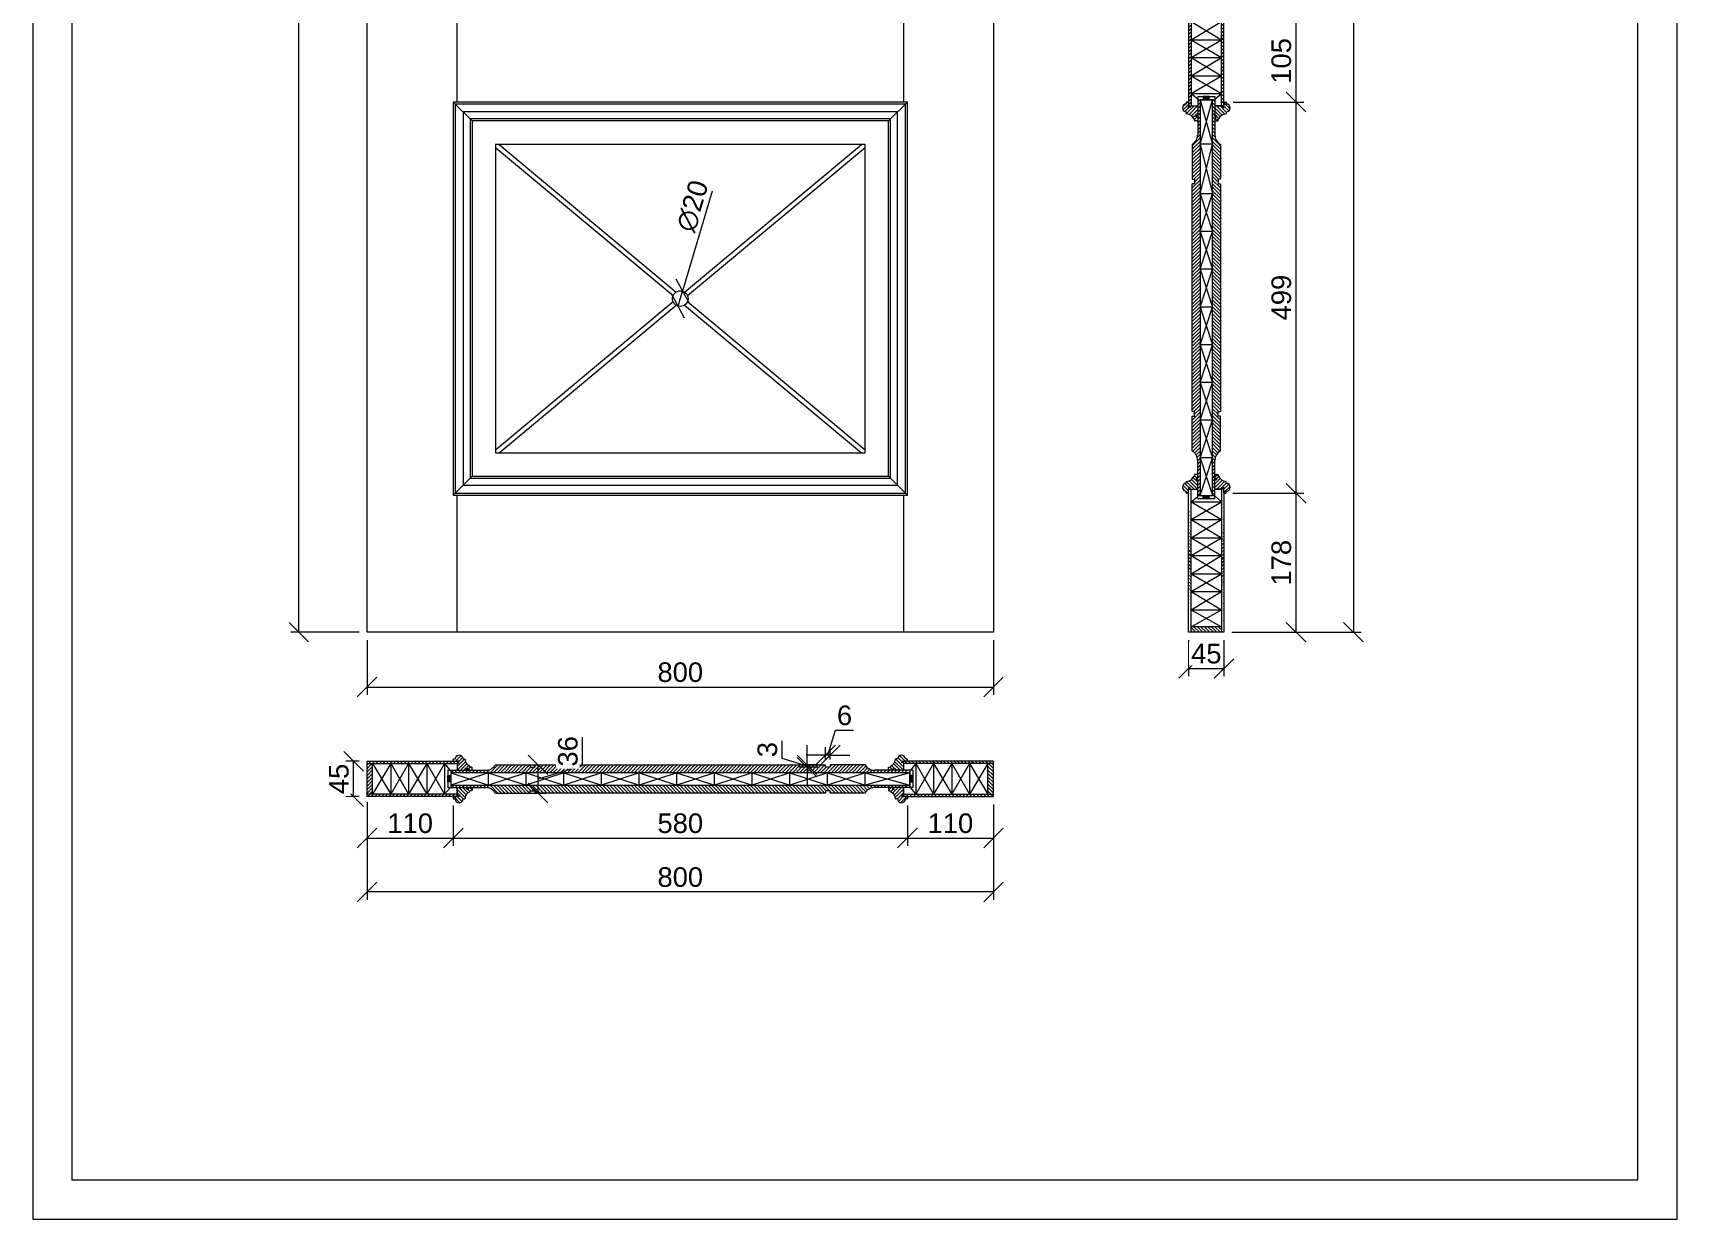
# Model space of a CAD drawing. Header units: millimetres. Extents: x 2046 to 4146, y 519 to 3489.
# Drawn here: x 2046 to 4146, y 519 to 2033 of the extents above; entities that cross this region are included whole.
import ezdxf

# ---------------------------------------------------------------- set-up
doc = ezdxf.new("R2010")
doc.units = ezdxf.units.MM
for name, color, linetype, lineweight in [('图框', 7, 'Continuous', 13), ('填充', 8, 'Continuous', 5), ('标准家私', 4, 'Continuous', 20), ('标注', 2, 'Continuous', 9)]:
    doc.layers.add(name, color=color, linetype=linetype, lineweight=lineweight)
doc.styles.get("Standard").update_dxf_attribs({"font": 'arial.ttf'})
pattern_1 = [(45, (-1087.7585, 3234.7637), (-2.245064, 2.245064), [])]
pattern_2 = [(135, (6834.099, 3234.7637), (2.245064, 2.245064), [])]
pattern_3 = [(225, (1390.8642, 5615.48), (-2.245064, 2.245064), [])]

# ---------------------------------------------------------------- blocks, each defined once
blk = doc.blocks.new('_Oblique')
at = {"color": 0, "linetype": 'ByBlock', "lineweight": -2}
blk.add_line((-0.5, -0.5), (0.5, 0.5), dxfattribs=at)

msp = doc.modelspace()

# ---------------------------------------------------------------- hatches: boundary and pattern name
at = {"layer": '填充'}
h = msp.add_hatch(dxfattribs=at)
h.set_pattern_fill('ANSI31', color=0, angle=90, style=0)
h.set_pattern_definition(pattern_3)
h.paths.add_polyline_path([(3522.5, 1939.6), (3522.5, 2054.6), (3525.5, 2054.6), (3525.5, 1939.6)])
h = msp.add_hatch(dxfattribs=at)
h.set_pattern_fill('ANSI31', color=0, angle=90, style=0)
h.set_pattern_definition(pattern_3)
h.paths.add_polyline_path([(3564.5, 1939.6), (3564.5, 2054.6), (3567.5, 2054.6), (3567.5, 1939.6)])
h = msp.add_hatch(dxfattribs=at)
h.set_pattern_fill('ANSI31', color=0, angle=90, style=0)
h.set_pattern_definition([(225, (-313129.9957, 118299.1795), (-2.24506403, 2.24506403), [])])
h.paths.add_polyline_path([(3521.2, 1929.3), (3519.5, 1930.3), (3519.5, 1932.1, -1), (3519.5, 1942.1), (3519.5, 1944.1, -0.414214), (3520, 1944.6), (3522.5, 1944.6), (3522.5, 1939.6), (3522.5, 1937.6), (3524.5, 1937.6), (3524.5, 1939.6), (3534, 1939.6), (3534, 1927.6), (3532, 1927.6), (3532, 1925.6), (3534, 1925.6), (3534, 1922.1), (3532.5, 1920.6), (3530.5, 1920.6, -0.414214), (3530, 1921.1), (3530, 1923.1, -0.310992), (3527.7, 1924.7, 0.142816), (3526.1, 1927, 0.112116)])
h = msp.add_hatch(dxfattribs=at)
h.set_pattern_fill('ANSI31', color=0, angle=90, style=0)
h.set_pattern_definition([(45, (468320.3115, 1267424.6092), (2.24506403, -2.24506403), [])])
h.paths.add_polyline_path([(3527, 1840.2), (3530, 1840.2), (3530, 1846.2), (3527, 1846.2), (3527, 1890.6, 0.270527), (3534, 1903.1), (3534, 1947.6), (3537, 1947.6), (3537, 1442.4), (3534, 1442.4), (3534, 1450.4), (3534, 1466.4), (3534, 1486.8, 0.270527), (3527, 1499.4), (3527, 1543.7), (3530, 1543.7), (3530, 1549.7), (3527, 1549.7)])
h = msp.add_hatch(dxfattribs=at)
h.set_pattern_fill('ANSI31', color=0, angle=90, style=0)
h.set_pattern_definition([(135, (-461230.3357, 1267424.6092), (-2.24506403, -2.24506403), [])])
h.paths.add_polyline_path([(3563, 1840.2), (3560, 1840.2), (3560, 1846.2), (3563, 1846.2), (3563, 1890.6, -0.270527), (3556, 1903.1), (3556, 1947.6), (3553, 1947.6), (3553, 1442.4), (3556, 1442.4), (3556, 1450.4), (3556, 1466.4), (3556, 1486.8, -0.270527), (3563, 1499.4), (3563, 1543.7), (3560, 1543.7), (3560, 1549.7), (3563, 1549.7)])
h = msp.add_hatch(dxfattribs=at)
h.set_pattern_fill('ANSI31', color=0, angle=90, style=0)
h.set_pattern_definition([(315, (5807.3883, 5527.622), (2.245064, 2.245064), [])])
h.paths.add_polyline_path([(3568.8, 1929.3), (3570.5, 1930.3), (3570.5, 1932.1, 1), (3570.5, 1942.1), (3570.5, 1944.1, 0.414214), (3570, 1944.6), (3567.5, 1944.6), (3567.5, 1939.6), (3567.5, 1937.6), (3565.5, 1937.6), (3565.5, 1939.6), (3556, 1939.6), (3556, 1927.6), (3558, 1927.6), (3558, 1925.6), (3556, 1925.6), (3556, 1922.1), (3557.5, 1920.6), (3559.5, 1920.6, 0.414214), (3560, 1921.1), (3560, 1923.1, 0.310992), (3562.3, 1924.7, -0.142816), (3563.8, 1927, -0.112116)])
h = msp.add_hatch(dxfattribs=at)
h.set_pattern_fill('ANSI31', color=0, angle=90, style=0)
h.set_pattern_definition([(135, (-313129.9957, -114909.244), (-2.24506403, -2.24506403), [])])
h.paths.add_polyline_path([(3521.2, 1460.6), (3519.5, 1459.7), (3519.5, 1457.9, 1), (3519.5, 1447.9), (3519.5, 1445.9, 0.414214), (3520, 1445.4), (3522.5, 1445.4), (3522.5, 1450.4), (3522.5, 1452.4), (3524.5, 1452.4), (3524.5, 1450.4), (3534, 1450.4), (3534, 1462.4), (3532, 1462.4), (3532, 1464.4), (3534, 1464.4), (3534, 1467.9), (3532.5, 1469.4), (3530.5, 1469.4, 0.414214), (3530, 1468.9), (3530, 1466.9, 0.310992), (3527.7, 1465.2, -0.142816), (3526.1, 1462.9, -0.112116)])
h = msp.add_hatch(dxfattribs=at)
h.set_pattern_fill('ANSI31', color=0, angle=90, style=0)
h.set_pattern_definition([(135, (-461890.3356, 1267424.6092), (-2.24506403, -2.24506403), [])])
edge = h.paths.add_edge_path()
edge.add_line((3525.5, 1267.9), (3525.5, 1450.4))
edge.add_line((3522.5, 1267.9), (3522.5, 1448.4))
edge.add_line((3522.5, 1267.9), (3522.5, 1450.4))
h = msp.add_hatch(dxfattribs=at)
h.set_pattern_fill('ANSI31', color=0, angle=90, style=0)
h.set_pattern_definition([(45, (5807.3883, -2137.6864), (2.245064, -2.245064), [])])
h.paths.add_polyline_path([(3568.8, 1460.6), (3570.5, 1459.7), (3570.5, 1457.9, -1), (3570.5, 1447.9), (3570.5, 1445.9, -0.414214), (3570, 1445.4), (3567.5, 1445.4), (3567.5, 1450.4), (3567.5, 1452.4), (3565.5, 1452.4), (3565.5, 1450.4), (3556, 1450.4), (3556, 1462.4), (3558, 1462.4), (3558, 1464.4), (3556, 1464.4), (3556, 1467.9), (3557.5, 1469.4), (3559.5, 1469.4, -0.414214), (3560, 1468.9), (3560, 1466.9, -0.310992), (3562.3, 1465.2, 0.142816), (3563.8, 1462.9, 0.112116)])
h = msp.add_hatch(dxfattribs=at)
h.set_pattern_fill('ANSI31', color=0, angle=90, style=0)
h.set_pattern_definition([(45, (468980.3113, 1267424.6092), (2.24506403, -2.24506403), [])])
edge = h.paths.add_edge_path()
edge.add_line((3564.5, 1267.9), (3564.5, 1450.4))
edge.add_line((3567.5, 1267.9), (3567.5, 1448.4))
edge.add_line((3567.5, 1267.9), (3567.5, 1450.4))
h = msp.add_hatch(dxfattribs=at)
h.set_pattern_fill('ANSI31', color=0, angle=90, style=0)
h.set_pattern_definition([(135, (1619.245, -2252.7683), (-2.245064, -2.245064), [])])
h.paths.add_polyline_path([(3564.5, 1267.9), (3564.5, 1274.9), (3525.5, 1274.9), (3525.5, 1267.9)])
h = msp.add_hatch(dxfattribs=at)
h.set_pattern_fill('ANSI31', color=0, style=0)
h.set_pattern_definition(pattern_1)
h.paths.add_polyline_path([(2588.2, 1103.1), (2473.2, 1103.1), (2473.2, 1100.1), (2588.2, 1100.1)])
h = msp.add_hatch(dxfattribs=at)
h.set_pattern_fill('ANSI31', color=0, style=0)
h.set_pattern_definition([(45, (-1047.4824, 3006.383), (-2.245064, 2.245064), [])])
h.paths.add_polyline_path([(2473.2, 1061.1), (2480.2, 1061.1), (2480.2, 1100.1), (2473.2, 1100.1)])
h = msp.add_hatch(dxfattribs=at)
h.set_pattern_fill('ANSI31', color=0, angle=90, style=0)
h.set_pattern_definition([(225, (2473.1703, 1111.14), (-2.245064, 2.245064), [])])
h.paths.add_polyline_path([(3058.8, 1098.6), (3058.8, 1095.6), (3064.8, 1095.6), (3064.8, 1098.6), (3109.2, 1098.6, 0.260151), (3121.2, 1091.6), (3166.2, 1091.6), (3166.2, 1088.6), (2580.2, 1088.6), (2580.2, 1091.6), (2588.2, 1091.6), (2604.2, 1091.6), (2625.2, 1091.6, 0.260151), (2637.2, 1098.6), (2681.5, 1098.6), (2681.5, 1095.6), (2687.5, 1095.6), (2687.5, 1098.6)])
h = msp.add_hatch(dxfattribs=at)
h.set_pattern_fill('ANSI31', color=0, style=0)
h.set_pattern_definition([(45, (-113771.458, 317755.6236), (-2.24506403, 2.24506403), [])])
h.paths.add_polyline_path([(2598.4, 1104.4), (2597.5, 1106.1), (2595.7, 1106.1, 1), (2585.7, 1106.1), (2583.7, 1106.1, 0.414214), (2583.2, 1105.6), (2583.2, 1103.1), (2588.2, 1103.1), (2590.2, 1103.1), (2590.2, 1101.1), (2588.2, 1101.1), (2588.2, 1091.6), (2600.2, 1091.6), (2600.2, 1093.6), (2602.2, 1093.6), (2602.2, 1091.6), (2605.7, 1091.6), (2607.2, 1093.1), (2607.2, 1095.1, 0.414214), (2606.7, 1095.6), (2604.7, 1095.6, 0.310992), (2603, 1098, -0.142816), (2600.7, 1099.5, -0.112116)])
h = msp.add_hatch(dxfattribs=at)
h.set_pattern_fill('ANSI31', color=0, style=0)
h.set_pattern_definition([(135, (119517.7987, 317755.6236), (2.24506403, 2.24506403), [])])
h.paths.add_polyline_path([(3147.9, 1104.4), (3148.9, 1106.1), (3150.7, 1106.1, -1), (3160.7, 1106.1), (3162.7, 1106.1, -0.414214), (3163.2, 1105.6), (3163.2, 1103.1), (3158.2, 1103.1), (3156.2, 1103.1), (3156.2, 1101.1), (3158.2, 1101.1), (3158.2, 1091.6), (3146.2, 1091.6), (3146.2, 1093.6), (3144.2, 1093.6), (3144.2, 1091.6), (3140.7, 1091.6), (3139.2, 1093.1), (3139.2, 1095.1, -0.414214), (3139.7, 1095.6), (3141.7, 1095.6, -0.310992), (3143.3, 1098, 0.142816), (3145.6, 1099.5, 0.112116)])
h = msp.add_hatch(dxfattribs=at)
h.set_pattern_fill('ANSI31', color=0, style=0)
h.set_pattern_definition(pattern_2)
h.paths.add_polyline_path([(3158.2, 1103.1), (3273.2, 1103.1), (3273.2, 1100.1), (3158.2, 1100.1)])
h = msp.add_hatch(dxfattribs=at)
h.set_pattern_fill('ANSI31', color=0, style=0)
h.set_pattern_definition([(135, (6793.823, 3006.383), (2.245064, 2.245064), [])])
h.paths.add_polyline_path([(3273.2, 1061.1), (3266.2, 1061.1), (3266.2, 1100.1), (3273.2, 1100.1)])
h = msp.add_hatch(dxfattribs=at)
h.set_pattern_fill('ANSI31', color=0, angle=90, style=0)
h.set_pattern_definition([(135, (2473.1703, 1050.14), (-2.245064, -2.245064), [])])
h.paths.add_polyline_path([(3058.8, 1062.6), (3058.8, 1065.6), (3064.8, 1065.6), (3064.8, 1062.6), (3109.2, 1062.6, -0.270527), (3121.7, 1069.6), (3166.2, 1069.6), (3166.2, 1072.6), (2580.2, 1072.6), (2580.2, 1069.6), (2588.2, 1069.6), (2604.2, 1069.6), (2624.6, 1069.6, -0.270527), (2637.2, 1062.6), (2681.5, 1062.6), (2681.5, 1065.6), (2687.5, 1065.6), (2687.5, 1062.6)])
h = msp.add_hatch(dxfattribs=at)
h.set_pattern_fill('ANSI31', color=0, style=0)
h.set_pattern_definition(pattern_1)
h.paths.add_polyline_path([(2588.2, 1061.1), (2473.2, 1061.1), (2473.2, 1058.1), (2588.2, 1058.1)])
h = msp.add_hatch(dxfattribs=at)
h.set_pattern_fill('ANSI31', color=0, style=0)
h.set_pattern_definition([(315, (-999.9005, -1181.7604), (-2.245064, -2.245064), [])])
h.paths.add_polyline_path([(2598.4, 1056.8), (2597.5, 1055.1), (2595.7, 1055.1, -1), (2585.7, 1055.1), (2583.7, 1055.1, -0.414214), (2583.2, 1055.6), (2583.2, 1058.1), (2588.2, 1058.1), (2590.2, 1058.1), (2590.2, 1060.1), (2588.2, 1060.1), (2588.2, 1069.6), (2600.2, 1069.6), (2600.2, 1067.6), (2602.2, 1067.6), (2602.2, 1069.6), (2605.7, 1069.6), (2607.2, 1068.1), (2607.2, 1066.1, -0.414214), (2606.7, 1065.6), (2604.7, 1065.6, -0.310992), (2603, 1063.3, 0.142816), (2600.7, 1061.8, 0.112116)])
h = msp.add_hatch(dxfattribs=at)
h.set_pattern_fill('ANSI31', color=0, style=0)
h.set_pattern_definition([(225, (6746.2412, -1181.7604), (2.245064, -2.245064), [])])
h.paths.add_polyline_path([(3147.9, 1056.8), (3148.9, 1055.1), (3150.7, 1055.1, 1), (3160.7, 1055.1), (3162.7, 1055.1, 0.414214), (3163.2, 1055.6), (3163.2, 1058.1), (3158.2, 1058.1), (3156.2, 1058.1), (3156.2, 1060.1), (3158.2, 1060.1), (3158.2, 1069.6), (3146.2, 1069.6), (3146.2, 1067.6), (3144.2, 1067.6), (3144.2, 1069.6), (3140.7, 1069.6), (3139.2, 1068.1), (3139.2, 1066.1, 0.414214), (3139.7, 1065.6), (3141.7, 1065.6, 0.310992), (3143.3, 1063.3, -0.142816), (3145.6, 1061.8, -0.112116)])
h = msp.add_hatch(dxfattribs=at)
h.set_pattern_fill('ANSI31', color=0, style=0)
h.set_pattern_definition(pattern_2)
h.paths.add_polyline_path([(3158.2, 1061.1), (3273.2, 1061.1), (3273.2, 1058.1), (3158.2, 1058.1)])
at = {"layer": '标准家私'}
for points in [[(3540.9, 1947.6), (3540.9, 1951.6), (3548.5, 1951.6), (3548.5, 1947.6)], [(3540.9, 1442.4), (3540.9, 1438.4), (3548.5, 1438.4), (3548.5, 1442.4)], [(2580.2, 1084.8), (2576.2, 1084.8), (2576.2, 1077.1), (2580.2, 1077.1)], [(3166.2, 1084.8), (3170.2, 1084.8), (3170.2, 1077.1), (3166.2, 1077.1)]]:
    msp.add_hatch(color=0, dxfattribs=at).paths.add_polyline_path(points)

# ---------------------------------------------------------------- linework, layer by layer
at = {"layer": '填充', "color": 0}
for p, q in [((2588.2, 1944.6), (2588.2, 2049.6)), ((3158.2, 2049.6), (3158.2, 1944.6)), ((3525.5, 2024.1), (3564.5, 2047.6)), ((3525.5, 2047.6), (3564.5, 2024.1)), ((3525.5, 2024.1), (3564.5, 2024.1)), ((3525.5, 2024.1), (3564.5, 2001.6)), ((3525.5, 2001.6), (3564.5, 2024.1)), ((3525.5, 2001.6), (3564.5, 2001.6)), ((3525.5, 1978.1), (3564.5, 2001.6)), ((3525.5, 2001.6), (3564.5, 1978.1)), ((3525.5, 1978.1), (3564.5, 1978.1)), ((3525.5, 1978.1), (3564.5, 1955.6)), ((3525.5, 1955.6), (3564.5, 1978.1)), ((3525.5, 1955.6), (3534, 1948.7)), ((3525.5, 1955.6), (3564.5, 1955.6)), ((3556, 1948.1), (3564.5, 1955.6)), ((2607.2, 1920.6), (2583.2, 1944.6)), ((3160.7, 1942.1), (2585.7, 1942.1)), ((2585.7, 1942.1), (2585.7, 1445.4)), ((3150.7, 1932.1), (2595.7, 1932.1)), ((2595.7, 1932.1), (2595.7, 1455.4)), ((3139.2, 1920.6), (3163.2, 1944.6)), ((3150.7, 1455.4), (3150.7, 1932.1)), ((3160.7, 1445.4), (3160.7, 1942.1)), ((3141.7, 1923.1), (2604.7, 1923.1)), ((2604.7, 1923.1), (2604.7, 1464.4)), ((3141.7, 1464.4), (3141.7, 1923.1)), ((2607.2, 1466.9), (2583.2, 1442.9)), ((2595.7, 1455.4), (3150.7, 1455.4)), ((2604.7, 1464.4), (3141.7, 1464.4)), ((3139.2, 1466.9), (3163.2, 1442.9)), ((2585.7, 1445.4), (3160.7, 1445.4)), ((2588.2, 1267.9), (2588.2, 1442.9)), ((3158.2, 1442.9), (3158.2, 1267.9)), ((3525.5, 1434.3), (3534, 1441.2)), ((3525.5, 1411.8), (3564.5, 1434.3)), ((3525.5, 1434.3), (3564.5, 1411.8)), ((3525.5, 1434.3), (3564.5, 1434.3)), ((3556, 1441.8), (3564.5, 1434.3)), ((3525.5, 1411.8), (3564.5, 1411.8)), ((3525.5, 1411.8), (3564.5, 1388.4)), ((3525.5, 1388.4), (3564.5, 1411.8)), ((3525.5, 1365.9), (3564.5, 1388.4)), ((3525.5, 1388.4), (3564.5, 1365.9)), ((3525.5, 1388.4), (3564.5, 1388.4)), ((3525.5, 1365.9), (3564.5, 1365.9)), ((3525.5, 1365.9), (3564.5, 1342.4)), ((3525.5, 1342.4), (3564.5, 1365.9)), ((3525.5, 1342.4), (3564.5, 1342.4)), ((3525.5, 1319.9), (3564.5, 1342.4)), ((3525.5, 1342.4), (3564.5, 1319.9)), ((3525.5, 1319.9), (3564.5, 1319.9)), ((3525.5, 1319.9), (3564.5, 1296.4)), ((3525.5, 1296.4), (3564.5, 1319.9)), ((3525.5, 1296.4), (3564.5, 1274.9)), ((3525.5, 1296.4), (3564.5, 1296.4)), ((3525.8, 1274.9), (3564.5, 1296.4)), ((2503.7, 1100.1), (2480.2, 1061.1)), ((2480.2, 1100.1), (2503.7, 1061.1)), ((2503.7, 1100.1), (2503.7, 1061.1)), ((2503.7, 1100.1), (2526.1, 1061.1)), ((2526.1, 1100.1), (2503.7, 1061.1)), ((2526.1, 1100.1), (2526.1, 1061.1)), ((2549.6, 1100.1), (2526.1, 1061.1)), ((2526.1, 1100.1), (2549.6, 1061.1)), ((2549.6, 1100.1), (2549.6, 1061.1)), ((2549.6, 1100.1), (2572.1, 1061.1)), ((2572.1, 1100.1), (2549.6, 1061.1)), ((2572.1, 1100.1), (2579, 1091.6)), ((2572.1, 1100.1), (2572.1, 1061.1)), ((3174.2, 1100.1), (3167.3, 1091.6)), ((3196.7, 1100.1), (3174.2, 1061.1)), ((3174.2, 1100.1), (3196.7, 1061.1)), ((3174.2, 1100.1), (3174.2, 1061.1)), ((3196.7, 1100.1), (3196.7, 1061.1)), ((3196.7, 1100.1), (3220.2, 1061.1)), ((3220.2, 1100.1), (3196.7, 1061.1)), ((3242.7, 1100.1), (3220.2, 1061.1)), ((3220.2, 1100.1), (3242.7, 1061.1)), ((3220.2, 1100.1), (3220.2, 1061.1)), ((3242.7, 1100.1), (3242.7, 1061.1)), ((3242.7, 1100.1), (3266.2, 1061.1)), ((3266.2, 1100.1), (3242.7, 1061.1)), ((2579.6, 1069.6), (2572.1, 1061.1)), ((3166.7, 1069.6), (3174.2, 1061.1))]:
    msp.add_line(p, q, dxfattribs=at)
for points in [[(3537, 1890.9), (3553, 1947.6), (3537, 1947.6), (3553, 1890.9)], [(3537, 1827.4), (3553, 1890.9), (3537, 1890.9), (3553, 1827.4)], [(3537, 1779.3), (3553, 1827.4), (3537, 1827.4), (3553, 1779.3)], [(3537, 1731.1), (3553, 1779.3), (3537, 1779.3), (3553, 1731.1)], [(3537, 1683), (3553, 1731.1), (3537, 1731.1), (3553, 1683)], [(3537, 1634.9), (3553, 1683), (3537, 1683), (3553, 1634.9)], [(3537, 1586.8), (3553, 1634.9), (3537, 1634.9), (3553, 1586.8)], [(3537, 1538.6), (3553, 1586.8), (3537, 1586.8), (3553, 1538.6)], [(3537, 1490.5), (3553, 1538.6), (3537, 1538.6), (3553, 1490.5)], [(3537, 1442.4), (3553, 1490.5), (3537, 1490.5), (3553, 1442.4)], [(2580.2, 1088.6), (2628.3, 1072.6), (2628.3, 1088.6), (2580.2, 1072.6)], [(2628.3, 1088.6), (2676.4, 1072.6), (2676.4, 1088.6), (2628.3, 1072.6)], [(2676.4, 1088.6), (2724.5, 1072.6), (2724.5, 1088.6), (2676.4, 1072.6)], [(2724.5, 1088.6), (2772.7, 1072.6), (2772.7, 1088.6), (2724.5, 1072.6)], [(2772.7, 1088.6), (2820.8, 1072.6), (2820.8, 1088.6), (2772.7, 1072.6)], [(2820.8, 1088.6), (2868.9, 1072.6), (2868.9, 1088.6), (2820.8, 1072.6)], [(2868.9, 1088.6), (2917, 1072.6), (2917, 1088.6), (2868.9, 1072.6)], [(2917, 1088.6), (2965.2, 1072.6), (2965.2, 1088.6), (2917, 1072.6)], [(2965.2, 1088.6), (3013.3, 1072.6), (3013.3, 1088.6), (2965.2, 1072.6)], [(3013.3, 1088.6), (3061.4, 1072.6), (3061.4, 1088.6), (3013.3, 1072.6)], [(3061.4, 1088.6), (3109.5, 1072.6), (3109.5, 1088.6), (3061.4, 1072.6)], [(3109.5, 1088.6), (3166.2, 1072.6), (3166.2, 1088.6), (3109.5, 1072.6)]]:
    msp.add_lwpolyline(points, dxfattribs=at)
at = {"layer": '标准家私', "color": 0}
for p, q in [((2473.2, 1267.9), (2473.2, 3267.9)), ((3273.2, 3267.9), (3273.2, 1267.9)), ((3522.5, 2054.6), (3522.5, 1939.6)), ((3522.5, 2054.6), (3522.5, 1941.6)), ((3525.5, 2054.6), (3525.5, 1939.6)), ((3564.5, 1939.6), (3564.5, 2054.6)), ((3567.5, 1941.6), (3567.5, 2054.6)), ((3163.2, 1944.6), (2583.2, 1944.6)), ((2583.2, 1944.6), (2583.2, 1442.9)), ((3163.2, 1442.9), (3163.2, 1944.6)), ((3519.5, 1944.1), (3519.5, 1942.1)), ((3519.5, 1932.1), (3519.5, 1930)), ((3522.5, 1944.6), (3520, 1944.6)), ((3522.5, 1944.6), (3522.5, 1939.6)), ((3522.5, 1944.6), (3522.5, 1939.6)), ((3522.5, 1944.6), (3522.5, 1939.6)), ((3522.5, 1944.6), (3522.5, 1939.6)), ((3522.5, 1939.6), (3534, 1939.6)), ((3522.5, 1939.6), (3534, 1939.6)), ((3522.5, 1939.6), (3534, 1939.6)), ((3524.5, 1939.6), (3534, 1939.6)), ((3524.5, 1939.6), (3534, 1939.6)), ((3534, 1951.6), (3534, 1921.8)), ((3534, 1951.6), (3534, 1939.6)), ((3534, 1951.6), (3556, 1951.6)), ((3534, 1947.6), (3556, 1947.6)), ((3534, 1939.6), (3534, 1927.6)), ((3534, 1939.6), (3534, 1902.6)), ((3537, 1947.6), (3537, 1442.4)), ((3553, 1442.4), (3553, 1947.6)), ((3556, 1951.6), (3556, 1902.6)), ((3556, 1951.6), (3556, 1939.6)), ((3565.5, 1939.6), (3556, 1939.6)), ((3567.5, 1939.6), (3556, 1939.6)), ((3567.5, 1939.6), (3556, 1939.6)), ((3567.5, 1939.6), (3556, 1939.6)), ((3565.5, 1939.6), (3556, 1939.6)), ((3556, 1939.6), (3556, 1927.6)), ((3556, 1939.6), (3565.5, 1939.6)), ((3556, 1939.6), (3556, 1923.6)), ((3567.5, 1944.6), (3567.5, 1939.6)), ((3567.5, 1944.6), (3567.5, 1939.6)), ((3567.5, 1944.6), (3570, 1944.6)), ((3567.5, 1944.6), (3567.5, 1939.6)), ((3567.5, 1944.6), (3567.5, 1939.6)), ((3567.5, 1944.6), (3567.5, 1939.6)), ((3570.5, 1944.1), (3570.5, 1942.1)), ((3570.5, 1932.1), (3570.5, 1930)), ((3139.2, 1920.6), (2607.2, 1920.6)), ((2607.2, 1920.6), (2607.2, 1466.9)), ((3139.2, 1466.9), (3139.2, 1920.6)), ((3530, 1921.1), (3530, 1923.1)), ((3534, 1920.6), (3530.5, 1920.6)), ((3534, 1925.6), (3534, 1922.1)), ((3556, 1925.6), (3556, 1922.1)), ((3556, 1920.6), (3559.5, 1920.6)), ((3560, 1921.1), (3560, 1923.1)), ((3109.2, 1890.6), (2637.2, 1890.6)), ((2637.2, 1890.6), (2637.2, 1496.9)), ((2641.9, 1890.6), (2867.8, 1702.1)), ((2878.6, 1702.1), (3104.5, 1890.6)), ((3109.2, 1496.9), (3109.2, 1890.6)), ((3527, 1890.6), (3527, 1846.2)), ((3563, 1890.6), (3563, 1846.2)), ((2637.2, 1886.6), (2863.9, 1697.5)), ((2882.4, 1697.5), (3109.2, 1886.6)), ((3527, 1846.2), (3530, 1846.2)), ((3527, 1549.7), (3527, 1840.2)), ((3530, 1840.2), (3527, 1840.2)), ((3530, 1846.2), (3530, 1840.2)), ((3563, 1846.2), (3560, 1846.2)), ((3560, 1846.2), (3560, 1840.2)), ((3560, 1840.2), (3563, 1840.2)), ((3563, 1840.2), (3563, 1549.7)), ((2637.2, 1500.8), (2863.9, 1689.9)), ((2641.9, 1496.9), (2867.8, 1685.3)), ((2878.6, 1685.3), (3104.5, 1496.9)), ((2882.4, 1689.9), (3109.2, 1500.8)), ((3530, 1549.7), (3527, 1549.7)), ((3527, 1543.7), (3530, 1543.7)), ((3527, 1499.4), (3527, 1543.7)), ((3530, 1543.7), (3530, 1549.7)), ((3560, 1543.7), (3560, 1549.7)), ((3560, 1549.7), (3563, 1549.7)), ((3563, 1543.7), (3560, 1543.7)), ((3563, 1499.4), (3563, 1543.7)), ((2637.2, 1496.9), (3109.2, 1496.9)), ((3534, 1450.4), (3534, 1487.4)), ((3556, 1438.4), (3556, 1487.4)), ((2607.2, 1466.9), (3139.2, 1466.9)), ((3519.5, 1457.9), (3519.5, 1459.9)), ((3522.5, 1445.4), (3522.5, 1450.4)), ((3522.5, 1445.4), (3522.5, 1450.4)), ((3522.5, 1450.4), (3534, 1450.4)), ((3522.5, 1445.4), (3522.5, 1450.4)), ((3522.5, 1450.4), (3534, 1450.4)), ((3522.5, 1445.4), (3522.5, 1450.4)), ((3522.5, 1450.4), (3534, 1450.4)), ((3522.5, 1267.9), (3522.5, 1450.4)), ((3524.5, 1450.4), (3534, 1450.4)), ((3524.5, 1450.4), (3534, 1450.4)), ((3525.5, 1267.9), (3525.5, 1450.4)), ((3530, 1468.9), (3530, 1466.9)), ((3534, 1469.4), (3530.5, 1469.4)), ((3534, 1438.4), (3534, 1468.2)), ((3534, 1464.4), (3534, 1467.9)), ((3534, 1450.4), (3534, 1462.4)), ((3534, 1438.4), (3534, 1450.4)), ((3556, 1469.4), (3559.5, 1469.4)), ((3556, 1464.4), (3556, 1467.9)), ((3556, 1450.4), (3556, 1466.4)), ((3556, 1450.4), (3556, 1462.4)), ((3565.5, 1450.4), (3556, 1450.4)), ((3567.5, 1450.4), (3556, 1450.4)), ((3567.5, 1450.4), (3556, 1450.4)), ((3567.5, 1450.4), (3556, 1450.4)), ((3565.5, 1450.4), (3556, 1450.4)), ((3556, 1450.4), (3565.5, 1450.4)), ((3556, 1438.4), (3556, 1450.4)), ((3560, 1468.9), (3560, 1466.9)), ((3564.5, 1450.4), (3564.5, 1267.9)), ((3567.5, 1445.4), (3567.5, 1450.4)), ((3567.5, 1445.4), (3567.5, 1450.4)), ((3567.5, 1445.4), (3567.5, 1450.4)), ((3567.5, 1445.4), (3567.5, 1450.4)), ((3567.5, 1445.4), (3567.5, 1450.4)), ((3570.5, 1457.9), (3570.5, 1459.9)), ((2583.2, 1442.9), (3163.2, 1442.9)), ((3519.5, 1445.9), (3519.5, 1447.9)), ((3522.5, 1445.4), (3520, 1445.4)), ((3522.5, 1267.9), (3522.5, 1448.4)), ((3534, 1442.4), (3556, 1442.4)), ((3534, 1438.4), (3556, 1438.4)), ((3567.5, 1448.4), (3567.5, 1267.9)), ((3567.5, 1445.4), (3570, 1445.4)), ((3570.5, 1445.9), (3570.5, 1447.9)), ((3273.2, 1267.9), (2473.2, 1267.9)), ((3567.5, 1267.9), (3522.5, 1267.9)), ((3564.5, 1274.9), (3525.5, 1274.9)), ((2473.2, 1103.1), (2588.2, 1103.1)), ((2473.2, 1058.1), (2473.2, 1103.1)), ((2473.2, 1103.1), (2586.2, 1103.1)), ((2473.2, 1100.1), (2588.2, 1100.1)), ((2480.2, 1061.1), (2480.2, 1100.1)), ((2583.2, 1103.1), (2583.2, 1105.6)), ((2583.2, 1103.1), (2588.2, 1103.1)), ((2583.2, 1103.1), (2588.2, 1103.1)), ((2583.2, 1103.1), (2588.2, 1103.1)), ((2583.2, 1103.1), (2588.2, 1103.1)), ((2583.7, 1106.1), (2585.7, 1106.1)), ((2588.2, 1103.1), (2588.2, 1091.6)), ((2588.2, 1103.1), (2588.2, 1091.6)), ((2588.2, 1103.1), (2588.2, 1091.6)), ((2588.2, 1101.1), (2588.2, 1091.6)), ((2588.2, 1101.1), (2588.2, 1091.6)), ((2595.7, 1106.1), (2597.7, 1106.1)), ((2606.7, 1095.6), (2604.7, 1095.6)), ((2607.2, 1091.6), (2607.2, 1095.1)), ((2637.2, 1098.6), (2681.5, 1098.6)), ((2681.5, 1098.6), (2681.5, 1095.6)), ((2681.5, 1095.6), (2687.5, 1095.6)), ((2687.5, 1098.6), (3058.8, 1098.6)), ((2687.5, 1095.6), (2687.5, 1098.6)), ((3058.8, 1095.6), (3058.8, 1098.6)), ((3064.8, 1095.6), (3058.8, 1095.6)), ((3064.8, 1098.6), (3064.8, 1095.6)), ((3109.2, 1098.6), (3064.8, 1098.6)), ((3139.2, 1091.6), (3139.2, 1095.1)), ((3139.7, 1095.6), (3141.7, 1095.6)), ((3150.7, 1106.1), (3148.6, 1106.1)), ((3163.2, 1103.1), (3158.2, 1103.1)), ((3163.2, 1103.1), (3158.2, 1103.1)), ((3158.2, 1103.1), (3158.2, 1091.6)), ((3163.2, 1103.1), (3158.2, 1103.1)), ((3158.2, 1103.1), (3158.2, 1091.6)), ((3163.2, 1103.1), (3158.2, 1103.1)), ((3158.2, 1103.1), (3158.2, 1091.6)), ((3273.2, 1103.1), (3158.2, 1103.1)), ((3158.2, 1101.1), (3158.2, 1091.6)), ((3158.2, 1101.1), (3158.2, 1091.6)), ((3273.2, 1100.1), (3158.2, 1100.1)), ((3273.2, 1103.1), (3160.2, 1103.1)), ((3162.7, 1106.1), (3160.7, 1106.1)), ((3163.2, 1103.1), (3163.2, 1105.6)), ((3266.2, 1061.1), (3266.2, 1100.1)), ((3273.2, 1058.1), (3273.2, 1103.1)), ((2576.2, 1091.6), (2606, 1091.6)), ((2576.2, 1091.6), (2588.2, 1091.6)), ((2576.2, 1091.6), (2576.2, 1069.6)), ((2580.2, 1091.6), (2580.2, 1069.6)), ((3166.2, 1088.6), (2580.2, 1088.6)), ((2580.2, 1072.6), (3166.2, 1072.6)), ((2588.2, 1091.6), (2600.2, 1091.6)), ((2588.2, 1091.6), (2625.2, 1091.6)), ((2602.2, 1091.6), (2605.7, 1091.6)), ((3158.2, 1091.6), (3121.2, 1091.6)), ((3170.2, 1091.6), (3140.4, 1091.6)), ((3144.2, 1091.6), (3140.7, 1091.6)), ((3158.2, 1091.6), (3146.2, 1091.6)), ((3170.2, 1091.6), (3158.2, 1091.6)), ((3166.2, 1091.6), (3166.2, 1069.6)), ((3170.2, 1091.6), (3170.2, 1069.6)), ((2588.2, 1061.1), (2473.2, 1061.1)), ((2586.2, 1058.1), (2473.2, 1058.1)), ((2576.2, 1069.6), (2625.2, 1069.6)), ((2576.2, 1069.6), (2588.2, 1069.6)), ((2583.2, 1058.1), (2588.2, 1058.1)), ((2583.2, 1058.1), (2588.2, 1058.1)), ((2583.2, 1058.1), (2583.2, 1055.6)), ((2583.2, 1058.1), (2588.2, 1058.1)), ((2583.2, 1058.1), (2588.2, 1058.1)), ((2583.2, 1058.1), (2588.2, 1058.1)), ((2583.7, 1055.1), (2585.7, 1055.1)), ((2588.2, 1060.1), (2588.2, 1069.6)), ((2588.2, 1058.1), (2588.2, 1069.6)), ((2588.2, 1058.1), (2588.2, 1069.6)), ((2588.2, 1058.1), (2588.2, 1069.6)), ((2588.2, 1060.1), (2588.2, 1069.6)), ((2588.2, 1069.6), (2600.2, 1069.6)), ((2588.2, 1069.6), (2588.2, 1060.1)), ((2588.2, 1069.6), (2604.2, 1069.6)), ((2595.7, 1055.1), (2597.7, 1055.1)), ((2602.2, 1069.6), (2605.7, 1069.6)), ((2606.7, 1065.6), (2604.7, 1065.6)), ((2607.2, 1069.6), (2607.2, 1066.1)), ((2637.2, 1062.6), (2681.5, 1062.6)), ((2681.5, 1062.6), (2681.5, 1065.6)), ((2681.5, 1065.6), (2687.5, 1065.6)), ((2687.5, 1065.6), (2687.5, 1062.6)), ((3058.8, 1062.6), (2687.5, 1062.6)), ((3064.8, 1065.6), (3058.8, 1065.6)), ((3058.8, 1065.6), (3058.8, 1062.6)), ((3064.8, 1062.6), (3064.8, 1065.6)), ((3109.2, 1062.6), (3064.8, 1062.6)), ((3170.2, 1069.6), (3121.2, 1069.6)), ((3139.2, 1069.6), (3139.2, 1066.1)), ((3139.7, 1065.6), (3141.7, 1065.6)), ((3144.2, 1069.6), (3140.7, 1069.6)), ((3158.2, 1069.6), (3142.2, 1069.6)), ((3158.2, 1069.6), (3146.2, 1069.6)), ((3150.7, 1055.1), (3148.6, 1055.1)), ((3158.2, 1060.1), (3158.2, 1069.6)), ((3158.2, 1058.1), (3158.2, 1069.6)), ((3158.2, 1058.1), (3158.2, 1069.6)), ((3158.2, 1058.1), (3158.2, 1069.6)), ((3158.2, 1060.1), (3158.2, 1069.6)), ((3158.2, 1069.6), (3158.2, 1060.1)), ((3170.2, 1069.6), (3158.2, 1069.6)), ((3158.2, 1061.1), (3273.2, 1061.1)), ((3163.2, 1058.1), (3158.2, 1058.1)), ((3163.2, 1058.1), (3158.2, 1058.1)), ((3163.2, 1058.1), (3158.2, 1058.1)), ((3163.2, 1058.1), (3158.2, 1058.1)), ((3163.2, 1058.1), (3158.2, 1058.1)), ((3160.2, 1058.1), (3273.2, 1058.1)), ((3162.7, 1055.1), (3160.7, 1055.1)), ((3163.2, 1058.1), (3163.2, 1055.6))]:
    msp.add_line(p, q, dxfattribs=at)
for points in [[(3524.5, 1939.6), (3524.5, 1937.6), (3522.5, 1937.6), (3522.5, 1939.6)], [(3565.5, 1939.6), (3565.5, 1937.6), (3567.5, 1937.6), (3567.5, 1939.6)], [(3534, 1925.6), (3532, 1925.6), (3532, 1927.6), (3534, 1927.6)], [(3556, 1925.6), (3558, 1925.6), (3558, 1927.6), (3556, 1927.6)], [(3524.5, 1450.4), (3524.5, 1452.4), (3522.5, 1452.4), (3522.5, 1450.4)], [(3534, 1464.4), (3532, 1464.4), (3532, 1462.4), (3534, 1462.4)], [(3556, 1464.4), (3558, 1464.4), (3558, 1462.4), (3556, 1462.4)], [(3565.5, 1450.4), (3565.5, 1452.4), (3567.5, 1452.4), (3567.5, 1450.4)], [(2588.2, 1101.1), (2590.2, 1101.1), (2590.2, 1103.1), (2588.2, 1103.1)], [(2602.2, 1091.6), (2602.2, 1093.6), (2600.2, 1093.6), (2600.2, 1091.6)], [(3144.2, 1091.6), (3144.2, 1093.6), (3146.2, 1093.6), (3146.2, 1091.6)], [(3158.2, 1101.1), (3156.2, 1101.1), (3156.2, 1103.1), (3158.2, 1103.1)], [(2588.2, 1060.1), (2590.2, 1060.1), (2590.2, 1058.1), (2588.2, 1058.1)], [(2602.2, 1069.6), (2602.2, 1067.6), (2600.2, 1067.6), (2600.2, 1069.6)], [(3144.2, 1069.6), (3144.2, 1067.6), (3146.2, 1067.6), (3146.2, 1069.6)], [(3158.2, 1060.1), (3156.2, 1060.1), (3156.2, 1058.1), (3158.2, 1058.1)]]:
    msp.add_lwpolyline(points, dxfattribs=at)
for points in [[(3540.9, 1951.6), (3540.9, 1947.6), (3548.5, 1947.6), (3548.5, 1951.6)], [(3534, 1927.6), (3534, 1925.6), (3532, 1925.6), (3532, 1927.6)], [(3556, 1927.6), (3556, 1925.6), (3558, 1925.6), (3558, 1927.6)], [(3534, 1462.4), (3534, 1464.4), (3532, 1464.4), (3532, 1462.4)], [(3556, 1462.4), (3556, 1464.4), (3558, 1464.4), (3558, 1462.4)], [(3540.9, 1438.4), (3540.9, 1442.4), (3548.5, 1442.4), (3548.5, 1438.4)], [(2600.2, 1091.6), (2602.2, 1091.6), (2602.2, 1093.6), (2600.2, 1093.6)], [(3146.2, 1091.6), (3144.2, 1091.6), (3144.2, 1093.6), (3146.2, 1093.6)], [(2576.2, 1084.8), (2580.2, 1084.8), (2580.2, 1077.1), (2576.2, 1077.1)], [(3170.2, 1084.8), (3166.2, 1084.8), (3166.2, 1077.1), (3170.2, 1077.1)], [(2600.2, 1069.6), (2602.2, 1069.6), (2602.2, 1067.6), (2600.2, 1067.6)], [(3146.2, 1069.6), (3144.2, 1069.6), (3144.2, 1067.6), (3146.2, 1067.6)]]:
    msp.add_lwpolyline(points, close=True, dxfattribs=at)
msp.add_circle((2873.2, 1693.7), 10, dxfattribs=at)
for centre, radius, start, end in [((3519.5, 1937.1), 5, 90, 270), ((3520, 1944.1), 0.5, 90, 180), ((3570, 1944.1), 0.5, 0, 90), ((3570.5, 1937.1), 5, 270, 90), ((3520, 1930), 0.5, 180, 263.8501), ((3518.6, 1917.3), 12.3, 52.3485, 83.8501), ((3523, 1923.3), 4.93, 17.156, 49.6673), ((3530, 1925.6), 2.52, 199.902, 269.003), ((3530.5, 1921.1), 0.5, 180, 270), ((3559.5, 1921.1), 0.5, 270, 0), ((3559.9, 1925.6), 2.52, 270.997, 340.098), ((3567, 1923.3), 4.93, 130.3327, 162.844), ((3571.4, 1917.3), 12.3, 96.1499, 127.6515), ((3570, 1930), 0.5, 276.1499, 0), ((3519.7, 1902.8), 14.2, 300.5599, 358.8892), ((3570.2, 1902.8), 14.2, 181.1108, 239.4401), ((3519.7, 1487.1), 14.2, 1.1108, 59.4401), ((3570.2, 1487.1), 14.2, 120.5599, 178.8892), ((3519.5, 1452.9), 5, 90, 270), ((3520, 1459.9), 0.5, 96.1499, 180), ((3518.6, 1472.7), 12.3, 276.1499, 307.6515), ((3523, 1466.7), 4.93, 310.3327, 342.844), ((3530, 1464.4), 2.52, 90.997, 160.098), ((3530.5, 1468.9), 0.5, 90, 180), ((3559.5, 1468.9), 0.5, 0, 90), ((3559.9, 1464.4), 2.52, 19.902, 89.003), ((3567, 1466.7), 4.93, 197.156, 229.6673), ((3571.4, 1472.7), 12.3, 232.3485, 263.8501), ((3570, 1459.9), 0.5, 0, 83.8501), ((3570.5, 1452.9), 5, 270, 90), ((3520, 1445.9), 0.5, 180, 270), ((3570, 1445.9), 0.5, 270, 0), ((2583.7, 1105.6), 0.5, 90, 180), ((2590.7, 1106.1), 5, 0, 180), ((2597.7, 1105.6), 0.5, 6.1499, 90), ((2610.5, 1107), 12.3, 186.1499, 217.6515), ((2604.5, 1102.7), 4.93, 220.3327, 252.844), ((2602.1, 1095.6), 2.52, 0.997, 70.098), ((2606.7, 1095.1), 0.5, 0, 90), ((2624.9, 1105.9), 14.2, 271.1108, 329.4401), ((3121.4, 1105.9), 14.2, 210.5599, 268.8892), ((3139.7, 1095.1), 0.5, 90, 180), ((3144.2, 1095.6), 2.52, 109.902, 179.003), ((3141.9, 1102.7), 4.93, 287.156, 319.6673), ((3135.9, 1107), 12.3, 322.3485, 353.8501), ((3148.6, 1105.6), 0.5, 90, 173.8501), ((3155.7, 1106.1), 5, 0, 180), ((3162.7, 1105.6), 0.5, 0, 90), ((2583.7, 1055.6), 0.5, 180, 270), ((2590.7, 1055.1), 5, 180, 0), ((2597.7, 1055.6), 0.5, 270, 353.8501), ((2610.5, 1054.3), 12.3, 142.3485, 173.8501), ((2604.5, 1058.6), 4.93, 107.156, 139.6673), ((2602.1, 1065.7), 2.52, 289.902, 359.003), ((2606.7, 1066.1), 0.5, 270, 0), ((2624.9, 1055.4), 14.2, 30.5599, 88.8892), ((3121.4, 1055.4), 14.2, 91.1108, 149.4401), ((3139.7, 1066.1), 0.5, 180, 270), ((3144.2, 1065.7), 2.52, 180.997, 250.098), ((3141.9, 1058.6), 4.93, 40.3327, 72.844), ((3135.9, 1054.3), 12.3, 6.1499, 37.6515), ((3148.6, 1055.6), 0.5, 186.1499, 270), ((3155.7, 1055.1), 5, 180, 0), ((3162.7, 1055.6), 0.5, 270, 0)]:
    msp.add_arc(centre, radius, start, end, dxfattribs=at)
at = {"layer": '标注', "color": 0}
for p, q in [((2386, 1267.9), (2386, 3267.9)), ((3732.9, 3267.9), (3732.9, 1267.9)), ((3659.7, 1944.6), (3659.7, 2049.6)), ((3579.5, 1944.6), (3669.7, 1944.6)), ((3579.5, 1944.6), (3669.7, 1944.6)), ((3659.7, 1445.4), (3659.7, 1944.6)), ((2914.1, 1830.9), (2876, 1703.3)), ((2870.3, 1684.1), (2876, 1703.3)), ((3578.7, 1445.4), (3669.7, 1445.4)), ((3578.7, 1445.4), (3669.7, 1445.4)), ((3659.7, 1267.9), (3659.7, 1445.4)), ((2463.2, 1267.9), (2376, 1267.9)), ((3577.5, 1267.9), (3669.7, 1267.9)), ((3577.5, 1267.9), (3742.9, 1267.9)), ((2473.2, 1257.9), (2473.2, 1187.9)), ((3273.2, 1257.9), (3273.2, 1187.9)), ((3522.5, 1257.9), (3522.5, 1211.6)), ((3567.5, 1257.9), (3567.5, 1211.6)), ((3522.5, 1221.6), (3567.5, 1221.6)), ((2473.2, 1197.9), (3273.2, 1197.9)), ((3061.8, 1111), (3071.4, 1142.9)), ((3071.4, 1142.9), (3094.6, 1142.9)), ((2748.4, 1097.7), (2748.4, 1134)), ((3003.3, 1106.7), (3003.3, 1129.3)), ((3035.1, 1098.6), (3035.1, 1123.6)), ((3058.8, 1105.6), (3058.8, 1121)), ((3064.8, 1105.6), (3064.8, 1121)), ((2463.2, 1103.1), (2445.9, 1103.1)), ((2455.9, 1058.1), (2455.9, 1103.1)), ((2676.4, 1098.6), (2701.6, 1098.6)), ((2691.6, 1062.6), (2691.6, 1098.6)), ((2691.6, 1080.6), (2748.4, 1097.7)), ((3035.1, 1097.1), (3003.3, 1106.7)), ((3048.8, 1098.6), (3025.1, 1098.6)), ((3048.8, 1095.6), (3025.1, 1095.6)), ((3058.8, 1111), (3033.8, 1111)), ((3035.1, 1095.6), (3035.1, 1098.6)), ((3035.1, 1095.6), (3035.1, 1098.6)), ((3035.1, 1095.6), (3035.1, 1070.6)), ((3064.8, 1111), (3058.8, 1111)), ((3064.8, 1111), (3058.8, 1111)), ((3064.8, 1111), (3089.8, 1111)), ((2463.2, 1058.1), (2445.9, 1058.1)), ((2473.2, 1051.1), (2473.2, 926.4)), ((2676.4, 1062.6), (2701.6, 1062.6)), ((2473.2, 1048.1), (2473.2, 995.2)), ((2583.2, 1046.9), (2583.2, 995.2)), ((2583.2, 1046.9), (2583.2, 995.2)), ((3163.2, 1046.9), (3163.2, 995.2)), ((3163.2, 1046.9), (3163.2, 995.2)), ((3273.2, 1048.1), (3273.2, 995.2)), ((3273.2, 1048.1), (3273.2, 926.4)), ((2473.2, 1005.2), (2583.2, 1005.2)), ((2583.2, 1005.2), (3163.2, 1005.2)), ((3163.2, 1005.2), (3273.2, 1005.2)), ((3273.2, 936.4), (2473.2, 936.4))]:
    msp.add_line(p, q, dxfattribs=at)

# ---------------------------------------------------------------- block references
at = {"layer": '标注', "color": 0, "xscale": 25, "yscale": 25, "zscale": 25}
for p, rotation in [((3659.7, 1944.6), 90), ((3659.7, 1944.6), 270), ((2876, 1703.3), 253.385308006587), ((2870.3, 1684.1), 73.38530800658698), ((3659.7, 1445.4), 90), ((3659.7, 1445.4), 270), ((2386, 1267.9), 270), ((3659.7, 1267.9), 270), ((3732.9, 1267.9), 270), ((3522.5, 1221.6), 180), ((2473.2, 1197.9), 180), ((2455.9, 1103.1), 90), ((3064.8, 1111), 180), ((3035.1, 1098.6), 270), ((3035.1, 1095.6), 90), ((2691.6, 1062.6), 270), ((2455.9, 1058.1), 270), ((2473.2, 1005.2), 180), ((2583.2, 1005.2), 180), ((3163.2, 1005.2), 180), ((2473.2, 936.4), 180)]:
    msp.add_blockref('_Oblique', p, dxfattribs=dict(at, rotation=rotation))
for p in [(3567.5, 1221.6), (3273.2, 1197.9), (3058.8, 1111), (2583.2, 1005.2), (3163.2, 1005.2), (3273.2, 1005.2), (3273.2, 936.4)]:
    msp.add_blockref('_Oblique', p, dxfattribs=at)

# ---------------------------------------------------------------- next in the draw order: texts
at = {"layer": '标注', "color": 0, "insert": (2888.9, 1811.9), "char_height": 25, "attachment_point": 5, "rotation": 73.3853, "bg_fill": 3, "box_fill_scale": 1.1, "bg_fill_color": 256, "bg_fill_true_color": 13158600, "bg_fill_transparency": 0}
msp.add_mtext('∅20', dxfattribs=at)

# ---------------------------------------------------------------- next in the draw order: linework, layer by layer
at = {"layer": '图框', "color": 0}
msp.add_lwpolyline([(2046.3, 3488.8), (2046.3, 518.8), (4146.3, 518.8), (4146.3, 3488.8)], close=True, dxfattribs=at)
at = {"layer": '图框', "color": 0, "lineweight": 20}
msp.add_lwpolyline([(2096.3, 3438.8), (2096.3, 568.8), (4096.3, 568.8), (4096.3, 3438.8)], close=True, dxfattribs=at)

# ---------------------------------------------------------------- next in the draw order: texts
at = {"layer": '标注', "color": 0, "char_height": 25, "attachment_point": 5, "rotation": 90, "bg_fill": 3, "box_fill_scale": 1.1, "bg_fill_color": 256, "bg_fill_true_color": 13158600, "bg_fill_transparency": 0}
for s, insert in [('105', (3640.9, 1997.1)), ('499', (3640.9, 1695)), ('178', (3640.9, 1356.6)), ('36', (2729.7, 1115.8)), ('3', (2984.5, 1118)), ('45', (2437.2, 1080.6))]:
    msp.add_mtext(s, dxfattribs=dict(at, insert=insert))
at = {"layer": '标注', "color": 0, "char_height": 25, "attachment_point": 5, "bg_fill": 3, "box_fill_scale": 1.1, "bg_fill_color": 256, "bg_fill_true_color": 13158600, "bg_fill_transparency": 0}
for s, insert in [('45', (3545, 1240.4)), ('800', (2873.2, 1216.7)), ('6', (3083, 1161.6)), ('110', (2528.2, 1023.9)), ('580', (2873.2, 1023.9)), ('110', (3218.2, 1023.9)), ('800', (2873.2, 955.2))]:
    msp.add_mtext(s, dxfattribs=dict(at, insert=insert))

# ---------------------------------------------------------------- next in the draw order: block references
at = {"layer": '标注', "color": 0, "xscale": 25, "yscale": 25, "zscale": 25, "rotation": 90}
msp.add_blockref('_Oblique', (2691.6, 1098.6), dxfattribs=at)

doc.saveas('drawing.dxf')
